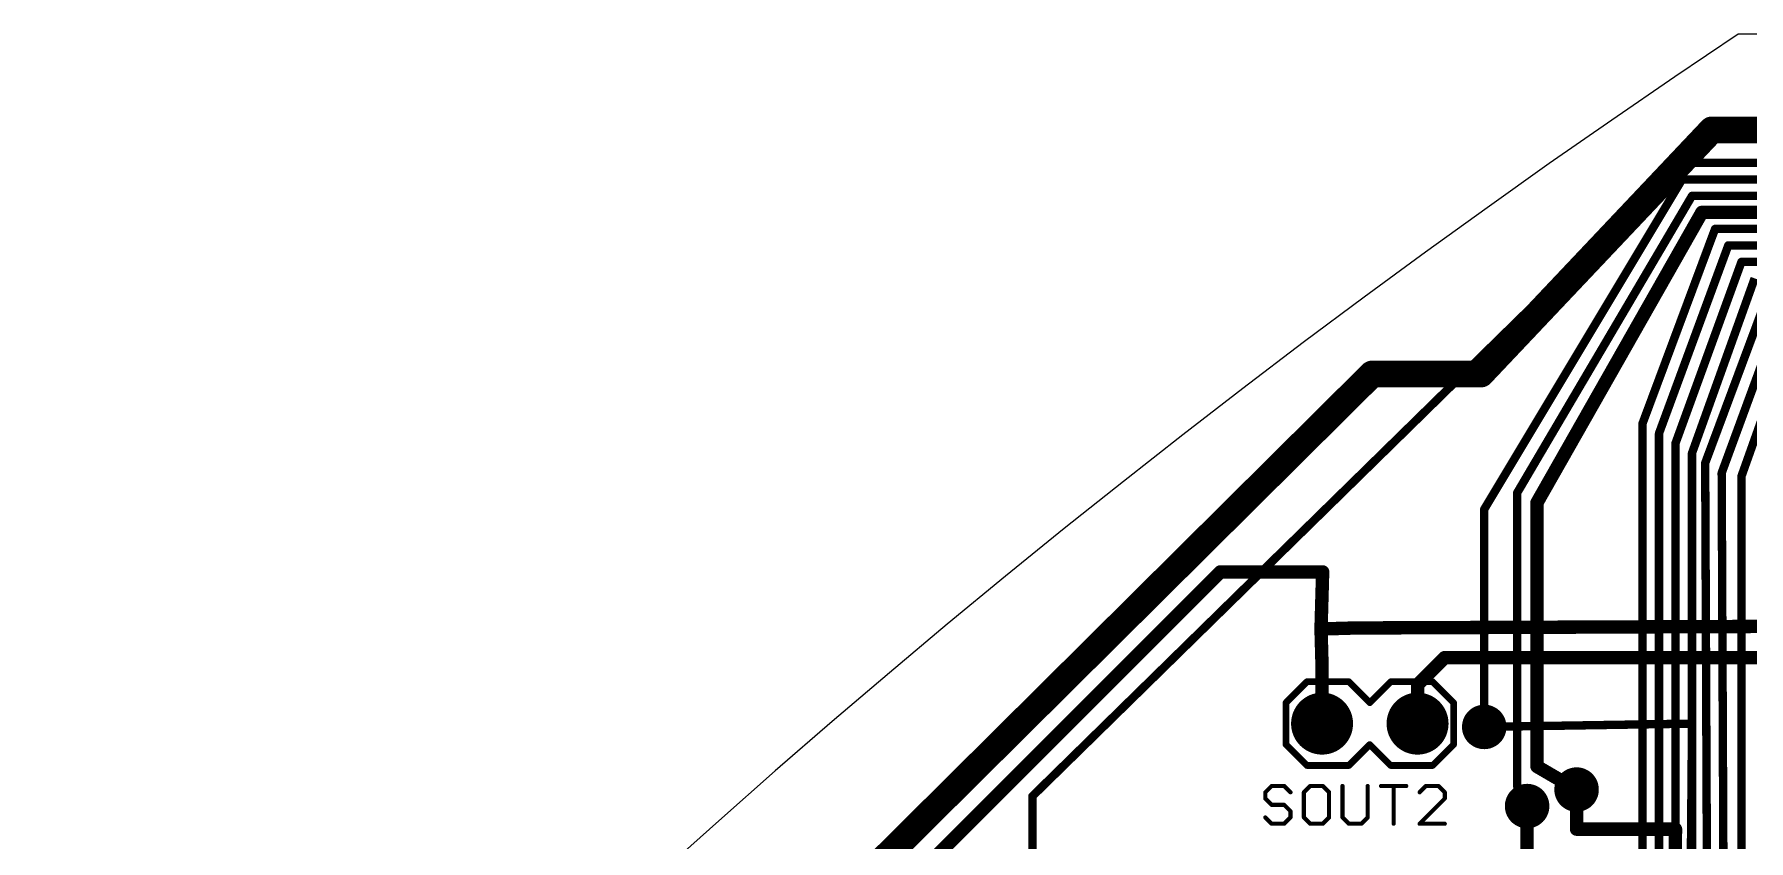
# Model space of a CAD drawing. Extents: x -47 to 149, y 1 to 249.
# Drawn here: x 27.7 to 79.7, y 224.5 to 248.9 of the extents above; entities that cross this region are included whole.
import ezdxf

# ---------------------------------------------------------------- set-up
doc = ezdxf.new("R2010")
doc.units = 0
for name, color, linetype in [('1', 22, 'CONTINUOUS'), ('16', 175, 'CONTINUOUS'), ('17', 82, 'CONTINUOUS'), ('18', 82, 'CONTINUOUS'), ('20', 7, 'CONTINUOUS'), ('21', 253, 'CONTINUOUS'), ('23', 7, 'CONTINUOUS'), ('25', 253, 'CONTINUOUS'), ('51', 253, 'CONTINUOUS')]:
    doc.layers.add(name, color=color, linetype=linetype)

# ---------------------------------------------------------------- blocks, each defined once
blk = doc.blocks.new('RECT')
blk.add_solid([(-0.5, -0.5), (0.5, -0.5), (-0.5, 0.5), (0.5, 0.5)])
blk = doc.blocks.new('ROUNDP')
at = {"const_width": 0.5}
blk.add_lwpolyline([(0, -0.25, 1), (0, 0.25, 1), (0, -0.25)], format="xyb", dxfattribs=at)
blk = doc.blocks.new('ROUNDV')
at = {"const_width": 0.5}
blk.add_lwpolyline([(0, -0.25, 1), (0, 0.25, 1), (0, -0.25)], format="xyb", dxfattribs=at)

msp = doc.modelspace()

# ---------------------------------------------------------------- linework, layer by layer
at = {"layer": '1'}
for points, const_width in [([(77.6, 245), (58, 225.8)], 0.254), ([(86, 245), (77.6, 245)], 0.254), ([(77.7, 244.5), (71.7, 234.5)], 0.254), ([(90.2, 244.5), (77.7, 244.5)], 0.254), ([(78, 244), (72.7, 235)], 0.254), ([(90.2, 244), (78, 244)], 0.254), ([(78.3, 243.5), (73.3, 234.7)], 0.4064), ([(90.2, 243.5), (78.3, 243.5)], 0.4064), ([(76.5, 237.1), (78.7, 243)], 0.254), ([(78.7, 243), (90.2, 243)], 0.254), ([(79.1, 242.5), (77, 236.8)], 0.254), ([(90.2, 242.5), (79.1, 242.5)], 0.254), ([(79.5, 242), (77.5, 236.5)], 0.254), ([(90.2, 242), (79.5, 242)], 0.254), ([(79.9, 241.5), (78, 236.2)], 0.254), ([(78.4, 235.9), (80.3, 241)], 0.254), ([(78.9, 235.6), (80.7, 240.5)], 0.254), ([(81.1, 240), (79.5, 235.5)], 0.254), ([(76.5, 237.1), (76.5, 210.5)], 0.254), ([(77, 211), (77, 236.8)], 0.254), ([(77.5, 236.5), (77.5, 211.5)], 0.254), ([(78, 236.2), (78, 212)], 0.254), ([(78.5, 212.5), (78.4, 235.9)], 0.254), ([(79, 213), (78.9, 235.6)], 0.254), ([(79.5, 235.5), (79.5, 213.5)], 0.254), ([(72.7, 235), (72.7, 226.1)], 0.254), ([(71.7, 234.5), (71.7, 227.9)], 0.254), ([(73.3, 234.7), (73.3, 226.7)], 0.4064), ([(73.3, 226.7), (74.5, 226)], 0.4064), ([(72.7, 226.1), (73, 225.5)], 0.254), ([(58, 225.8), (58, 222.5)], 0.254)]:
    msp.add_lwpolyline(points, dxfattribs=dict(at, const_width=const_width))
for points, const_width in [([(77.6, 245.0635, 1), (77.6, 244.9365)], 0.127), ([(77.6444, 244.9546, 1), (77.5556, 245.0454)], 0.127), ([(77.7, 244.5635, 1), (77.7, 244.4365)], 0.127), ([(77.7545, 244.4673, 1), (77.6455, 244.5327)], 0.127), ([(78, 244.0635, 1), (78, 243.9365)], 0.127), ([(78.0547, 243.9678, 1), (77.9453, 244.0322)], 0.127), ([(78.3, 243.6016, 1), (78.3, 243.3984)], 0.2032), ([(78.3883, 243.4498, 1), (78.2117, 243.5502)], 0.2032), ([(78.7, 243.0635, 1), (78.7, 242.9365)], 0.127), ([(78.7595, 242.9778, 1), (78.6405, 243.0222)], 0.127), ([(79.1, 242.5635, 1), (79.1, 242.4365)], 0.127), ([(79.1596, 242.478, 1), (79.0404, 242.522)], 0.127), ([(79.5, 242.0635, 1), (79.5, 241.9365)], 0.127), ([(79.5597, 241.9783, 1), (79.4403, 242.0217)], 0.127), ([(76.5635, 237.1, 1), (76.4365, 237.1)], 0.127), ([(76.4405, 237.1222, 1), (76.5595, 237.0778)], 0.127), ([(77.0635, 236.8, 1), (76.9365, 236.8)], 0.127), ([(76.9404, 236.822, 1), (77.0596, 236.778)], 0.127), ([(77.5635, 236.5, 1), (77.4365, 236.5)], 0.127), ([(77.4403, 236.5217, 1), (77.5597, 236.4783)], 0.127), ([(78.0635, 236.2, 1), (77.9365, 236.2)], 0.127), ([(77.9402, 236.2214, 1), (78.0598, 236.1786)], 0.127), ([(78.4635, 235.9003, 1), (78.3365, 235.8997)], 0.127), ([(78.3405, 235.9222, 1), (78.4595, 235.8778)], 0.127), ([(78.9635, 235.6003, 1), (78.8365, 235.5997)], 0.127), ([(78.8404, 235.6219, 1), (78.9596, 235.5781)], 0.127), ([(79.5635, 235.5, 1), (79.4365, 235.5)], 0.127), ([(79.4402, 235.5213, 1), (79.5598, 235.4787)], 0.127), ([(72.7635, 235, 1), (72.6365, 235)], 0.127), ([(72.6453, 235.0322, 1), (72.7547, 234.9678)], 0.127), ([(71.6455, 234.5327, 1), (71.7545, 234.4673)], 0.127), ([(71.7635, 234.5, 1), (71.6365, 234.5)], 0.127), ([(73.4016, 234.7, 1), (73.1984, 234.7)], 0.2032), ([(73.2117, 234.7502, 1), (73.3883, 234.6498)], 0.2032), ([(71.6365, 227.9, 1), (71.7635, 227.9)], 0.127), ([(73.3512, 226.7878, 1), (73.2488, 226.6122)], 0.2032), ([(73.1984, 226.7, 1), (73.4016, 226.7)], 0.2032), ([(72.7568, 226.1284, 1), (72.6432, 226.0716)], 0.127), ([(72.6365, 226.1, 1), (72.7635, 226.1)], 0.127), ([(74.4488, 225.9122, 1), (74.5512, 226.0878)], 0.2032), ([(58.0635, 225.8, 1), (57.9365, 225.8)], 0.127), ([(57.9556, 225.8454, 1), (58.0444, 225.7546)], 0.127), ([(72.9432, 225.4716, 1), (73.0568, 225.5284)], 0.127)]:
    msp.add_lwpolyline(points, format="xyb", dxfattribs=dict(at, const_width=const_width))
at = {"layer": '16'}
for points, const_width in [([(71.6, 238.6), (78.6, 246)], 0.8128), ([(78.6, 246), (88.7, 246)], 0.8128), ([(41.2, 211.7), (68.3, 238.6)], 0.8128), ([(68.3, 238.6), (71.6, 238.6)], 0.8128), ([(46.5, 215.4), (63.7, 232.6)], 0.4064), ([(63.7, 232.6), (66.8, 232.6)], 0.4064), ([(66.8, 232.6), (66.7508, 230.87)], 0.4064), ([(66.7508, 230.87), (67.8, 230.9)], 0.4064), ([(66.7822, 229.7386), (66.7508, 230.87)], 0.4064), ([(67.8, 230.9), (94, 231)], 0.4064), ([(66.7822, 228), (66.7822, 229.7386)], 0.4064), ([(69.6778, 229.1778), (70.5, 230)], 0.4064), ([(70.5, 230), (84, 230)], 0.4064), ([(69.6778, 228), (69.6778, 229.1778)], 0.4064), ([(71.7, 227.9), (78, 228)], 0.254), ([(78, 228), (77.8, 204.5)], 0.254), ([(74.5, 226), (74.5, 224.8)], 0.4064), ([(73, 225.5), (73, 224)], 0.4064), ([(74.5, 224.8), (77.5, 224.8)], 0.4064), ([(77.5, 224.8), (77.3, 204)], 0.4064)]:
    msp.add_lwpolyline(points, dxfattribs=dict(at, const_width=const_width))
for points, const_width in [([(78.6, 246.2032, 1), (78.6, 245.7968)], 0.4064), ([(78.7476, 245.8604, 1), (78.4524, 246.1396)], 0.4064), ([(68.3, 238.8032, 1), (68.3, 238.3968)], 0.4064), ([(68.4432, 238.4558, 1), (68.1568, 238.7442)], 0.4064), ([(71.4524, 238.7396, 1), (71.7476, 238.4604)], 0.4064), ([(71.6, 238.3968, 1), (71.6, 238.8032)], 0.4064), ([(63.7, 232.7016, 1), (63.7, 232.4984)], 0.2032), ([(63.7718, 232.5282, 1), (63.6282, 232.6718)], 0.2032), ([(66.9016, 232.5971, 1), (66.6984, 232.6029)], 0.2032), ([(66.8, 232.4984, 1), (66.8, 232.7016)], 0.2032), ([(66.8524, 230.8728, 1), (66.6492, 230.8672)], 0.2032), ([(66.7479, 230.9715, 1), (66.7537, 230.7684)], 0.2032), ([(66.6492, 230.8729, 1), (66.8524, 230.8671)], 0.2032), ([(67.7996, 231.0016, 1), (67.8004, 230.7984)], 0.2032), ([(67.8029, 230.7984, 1), (67.7971, 231.0016)], 0.2032), ([(66.8838, 229.7386, 1), (66.6806, 229.7386)], 0.2032), ([(66.6806, 229.7358, 1), (66.8838, 229.7414)], 0.2032), ([(70.5, 230.1016, 1), (70.5, 229.8984)], 0.2032), ([(70.5718, 229.9282, 1), (70.4282, 230.0718)], 0.2032), ([(69.7794, 229.1778, 1), (69.5762, 229.1778)], 0.2032), ([(69.606, 229.2496, 1), (69.7496, 229.106)], 0.2032), ([(66.6806, 228, 1), (66.8838, 228)], 0.2032), ([(69.5762, 228, 1), (69.7794, 228)], 0.2032), ([(71.699, 227.9635, 1), (71.701, 227.8365)], 0.127), ([(78.0635, 227.9995, 1), (77.9365, 228.0005)], 0.127), ([(78.001, 227.9365, 1), (77.999, 228.0635)], 0.127), ([(74.6016, 226, 1), (74.3984, 226)], 0.2032), ([(73.1016, 225.5, 1), (72.8984, 225.5)], 0.2032), ([(74.5, 224.9016, 1), (74.5, 224.6984)], 0.2032), ([(74.3984, 224.8, 1), (74.6016, 224.8)], 0.2032), ([(77.6016, 224.799, 1), (77.3984, 224.801)], 0.2032), ([(77.5, 224.6984, 1), (77.5, 224.9016)], 0.2032)]:
    msp.add_lwpolyline(points, format="xyb", dxfattribs=dict(at, const_width=const_width))
at = {"layer": '20'}
msp.add_line((149.2, 248.9), (79.4, 248.9), dxfattribs=at)
msp.add_arc((236.4723, 13.3419), 283.1243, 123.6957, 182.4174, dxfattribs=at)
at = {"layer": '21', "const_width": 0.2032}
for points in [[(65.69, 228.635), (66.325, 229.27)], [(66.325, 229.27), (67.595, 229.27)], [(67.595, 229.27), (68.23, 228.635)], [(68.23, 228.635), (68.865, 229.27)], [(68.865, 229.27), (70.135, 229.27)], [(70.77, 228.635), (70.135, 229.27)], [(65.69, 227.365), (65.69, 228.635)], [(70.77, 227.365), (70.77, 228.635)], [(66.325, 226.73), (65.69, 227.365)], [(68.23, 227.365), (67.595, 226.73)], [(68.865, 226.73), (68.23, 227.365)], [(70.135, 226.73), (70.77, 227.365)], [(67.595, 226.73), (66.325, 226.73)], [(70.135, 226.73), (68.865, 226.73)]]:
    msp.add_lwpolyline(points, dxfattribs=at)
at = {"layer": '21', "const_width": 0.1016}
for points in [[(66.325, 229.3208, 1), (66.325, 229.2192)], [(66.3609, 229.2341, 1), (66.2891, 229.3059)], [(67.6309, 229.3059, 1), (67.5591, 229.2341)], [(67.595, 229.2192, 1), (67.595, 229.3208)], [(68.865, 229.3208, 1), (68.865, 229.2192)], [(68.9009, 229.2341, 1), (68.8291, 229.3059)], [(70.1709, 229.3059, 1), (70.0991, 229.2341)], [(70.135, 229.2192, 1), (70.135, 229.3208)], [(65.7408, 228.635, 1), (65.6392, 228.635)], [(65.6541, 228.6709, 1), (65.7259, 228.5991)], [(68.1941, 228.6709, 1), (68.2659, 228.5991)], [(68.1941, 228.5991, 1), (68.2659, 228.6709)], [(70.8208, 228.635, 1), (70.7192, 228.635)], [(70.7341, 228.5991, 1), (70.8059, 228.6709)], [(65.7259, 227.4009, 1), (65.6541, 227.3291)], [(65.6392, 227.365, 1), (65.7408, 227.365)], [(68.2659, 227.4009, 1), (68.1941, 227.3291)], [(68.2659, 227.3291, 1), (68.1941, 227.4009)], [(70.7192, 227.365, 1), (70.8208, 227.365)], [(70.8059, 227.3291, 1), (70.7341, 227.4009)], [(66.325, 226.7808, 1), (66.325, 226.6792)], [(66.2891, 226.6941, 1), (66.3609, 226.7659)], [(67.5591, 226.7659, 1), (67.6309, 226.6941)], [(67.595, 226.6792, 1), (67.595, 226.7808)], [(68.865, 226.7808, 1), (68.865, 226.6792)], [(68.8291, 226.6941, 1), (68.9009, 226.7659)], [(70.0991, 226.7659, 1), (70.1709, 226.6941)], [(70.135, 226.6792, 1), (70.135, 226.7808)]]:
    msp.add_lwpolyline(points, format="xyb", dxfattribs=at)
at = {"layer": '23'}
msp.add_point((69.5, 228), dxfattribs=at)
at = {"layer": '25', "const_width": 0.127}
for points in [[(65.2534, 226.1087), (65.0627, 225.918)], [(65.6347, 226.1087), (65.2534, 226.1087)], [(65.8254, 225.918), (65.6347, 226.1087)], [(66.4228, 226.1087), (66.2321, 225.918)], [(66.8041, 226.1087), (66.4228, 226.1087)], [(66.9947, 225.918), (66.8041, 226.1087)], [(67.4015, 226.1087), (67.4015, 225.1554)], [(68.1641, 225.1554), (68.1641, 226.1087)], [(68.5709, 226.1087), (69.3335, 226.1087)], [(68.9522, 224.9647), (68.9522, 226.1087)], [(69.931, 226.1087), (69.7403, 225.918)], [(70.3123, 226.1087), (69.931, 226.1087)], [(70.5029, 225.918), (70.3123, 226.1087)], [(65.0627, 225.918), (65.0627, 225.7274)], [(65.0627, 225.7274), (65.2534, 225.5367)], [(66.2321, 225.918), (66.2321, 225.1554)], [(66.9947, 225.1554), (66.9947, 225.918)], [(69.7403, 224.9647), (70.5029, 225.7274)], [(70.5029, 225.7274), (70.5029, 225.918)], [(65.2534, 224.9647), (65.0627, 225.1554)], [(65.2534, 225.5367), (65.6347, 225.5367)], [(65.6347, 225.5367), (65.8254, 225.346)], [(65.8254, 225.1554), (65.6347, 224.9647)], [(65.8254, 225.346), (65.8254, 225.1554)], [(66.2321, 225.1554), (66.4228, 224.9647)], [(66.8041, 224.9647), (66.9947, 225.1554)], [(67.4015, 225.1554), (67.5922, 224.9647)], [(67.9735, 224.9647), (68.1641, 225.1554)], [(65.6347, 224.9647), (65.2534, 224.9647)], [(66.4228, 224.9647), (66.8041, 224.9647)], [(67.5922, 224.9647), (67.9735, 224.9647)], [(70.5029, 224.9647), (69.7403, 224.9647)]]:
    msp.add_lwpolyline(points, dxfattribs=at)
at = {"layer": '25', "const_width": 0.0635}
for points in [[(65.2534, 226.1404, 1), (65.2534, 226.0769)], [(65.2758, 226.0862, 1), (65.2309, 226.1311)], [(65.6571, 226.1311, 1), (65.6122, 226.0862)], [(65.6347, 226.0769, 1), (65.6347, 226.1404)], [(66.4228, 226.1404, 1), (66.4228, 226.0769)], [(66.4452, 226.0862, 1), (66.4003, 226.1311)], [(66.8265, 226.1311, 1), (66.7816, 226.0862)], [(66.8041, 226.0769, 1), (66.8041, 226.1404)], [(67.4332, 226.1087, 1), (67.3697, 226.1087)], [(68.1959, 226.1087, 1), (68.1324, 226.1087)], [(68.5709, 226.1404, 1), (68.5709, 226.0769)], [(68.984, 226.1087, 1), (68.9205, 226.1087)], [(69.3335, 226.0769, 1), (69.3335, 226.1404)], [(69.931, 226.1404, 1), (69.931, 226.0769)], [(69.9534, 226.0862, 1), (69.9085, 226.1311)], [(70.3347, 226.1311, 1), (70.2898, 226.0862)], [(70.3123, 226.0769, 1), (70.3123, 226.1404)], [(65.0945, 225.918, 1), (65.031, 225.918)], [(65.0403, 225.9405, 1), (65.0852, 225.8956)], [(65.0852, 225.7498, 1), (65.0403, 225.7049)], [(65.031, 225.7274, 1), (65.0945, 225.7274)], [(65.8029, 225.8956, 1), (65.8478, 225.9405)], [(66.2639, 225.918, 1), (66.2004, 225.918)], [(66.2096, 225.9405, 1), (66.2546, 225.8956)], [(67.0265, 225.918, 1), (66.963, 225.918)], [(66.9723, 225.8956, 1), (67.0172, 225.9405)], [(69.7178, 225.9405, 1), (69.7627, 225.8956)], [(70.5347, 225.918, 1), (70.4712, 225.918)], [(70.4712, 225.7274, 1), (70.5347, 225.7274)], [(70.4805, 225.8956, 1), (70.5254, 225.9405)], [(70.5254, 225.7049, 1), (70.4805, 225.7498)], [(65.0852, 225.1778, 1), (65.0403, 225.1329)], [(65.2534, 225.5684, 1), (65.2534, 225.5049)], [(65.2309, 225.5142, 1), (65.2758, 225.5591)], [(65.6571, 225.5591, 1), (65.6122, 225.5142)], [(65.6347, 225.5049, 1), (65.6347, 225.5684)], [(65.8571, 225.346, 1), (65.7936, 225.346)], [(65.7936, 225.1554, 1), (65.8571, 225.1554)], [(65.8029, 225.3236, 1), (65.8478, 225.3685)], [(65.8478, 225.1329, 1), (65.8029, 225.1778)], [(66.2546, 225.1778, 1), (66.2096, 225.1329)], [(66.2004, 225.1554, 1), (66.2639, 225.1554)], [(66.963, 225.1554, 1), (67.0265, 225.1554)], [(67.0172, 225.1329, 1), (66.9723, 225.1778)], [(67.3697, 225.1554, 1), (67.4332, 225.1554)], [(67.4239, 225.1778, 1), (67.379, 225.1329)], [(68.1324, 225.1554, 1), (68.1959, 225.1554)], [(68.1866, 225.1329, 1), (68.1417, 225.1778)], [(65.2534, 224.9965, 1), (65.2534, 224.933)], [(65.2309, 224.9422, 1), (65.2758, 224.9872)], [(65.6122, 224.9872, 1), (65.6571, 224.9422)], [(65.6347, 224.933, 1), (65.6347, 224.9965)], [(66.4228, 224.9965, 1), (66.4228, 224.933)], [(66.4003, 224.9422, 1), (66.4452, 224.9872)], [(66.7816, 224.9872, 1), (66.8265, 224.9422)], [(66.8041, 224.933, 1), (66.8041, 224.9965)], [(67.5922, 224.9965, 1), (67.5922, 224.933)], [(67.5697, 224.9422, 1), (67.6146, 224.9872)], [(67.951, 224.9872, 1), (67.9959, 224.9422)], [(67.9735, 224.933, 1), (67.9735, 224.9965)], [(68.9205, 224.9647, 1), (68.984, 224.9647)], [(69.7178, 224.9872, 1), (69.7627, 224.9422)], [(69.7403, 224.9965, 1), (69.7403, 224.933)], [(70.5029, 224.933, 1), (70.5029, 224.9965)]]:
    msp.add_lwpolyline(points, format="xyb", dxfattribs=at)

# ---------------------------------------------------------------- block references
at = {"layer": '17', "xscale": 1.8796, "yscale": 1.8796, "rotation": 270}
for p in [(66.7822, 228), (66.7822, 228), (69.6778, 228), (69.6778, 228)]:
    msp.add_blockref('ROUNDP', p, dxfattribs=at)
at = {"layer": '18', "xscale": 1.35, "yscale": 1.35}
for p in [(71.7, 227.9), (71.7, 227.9), (74.5, 226), (74.5, 226), (73, 225.5), (73, 225.5)]:
    msp.add_blockref('ROUNDV', p, dxfattribs=at)
at = {"layer": '51', "xscale": 0.5842, "yscale": 0.5842, "rotation": 180}
for p in [(66.96, 228), (69.5, 228)]:
    msp.add_blockref('RECT', p, dxfattribs=at)

doc.saveas('drawing.dxf')
